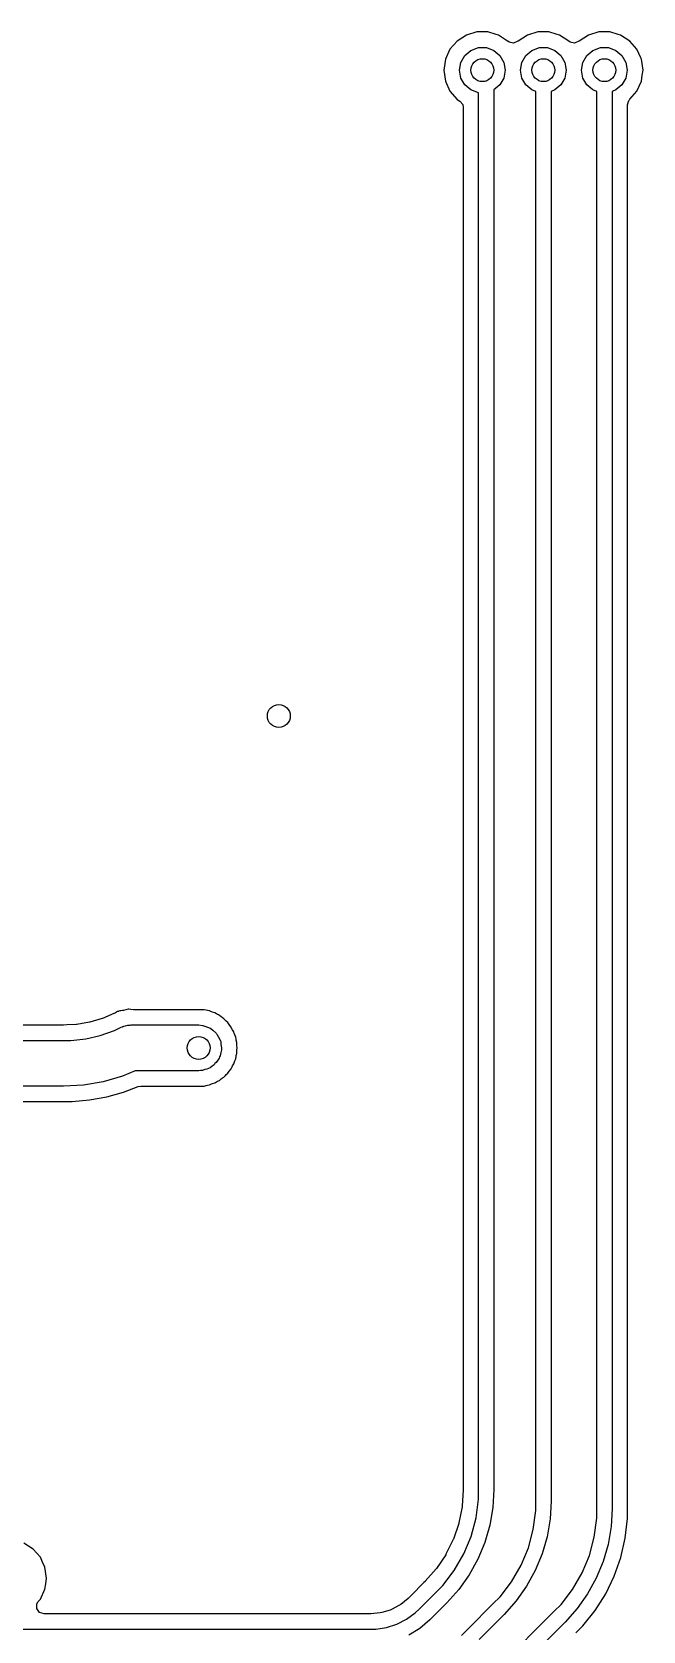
# Model space of a CAD drawing. Extents: x -114 to 114, y -62 to 23.
# Drawn here: x 9.25 to 17.26, y -50.52 to -29.56 of the extents above; entities that cross this region are included whole.
import ezdxf

# ---------------------------------------------------------------- set-up
doc = ezdxf.new("R2010")
doc.units = 0
doc.layers.add('BLACK', color=7, linetype='CONTINUOUS')

msp = doc.modelspace()

# ---------------------------------------------------------------- linework, layer by layer
at = {"layer": 'BLACK', "linetype": 'CONTINUOUS'}
for p, q in [((14.8214, -29.6799), (14.7272, -29.7887)), ((14.9425, -29.6021), (14.8214, -29.6799)), ((15.0806, -29.5615), (14.9425, -29.6021)), ((14.9425, -29.6021), (14.9425, -29.6021)), ((15.2245, -29.5615), (15.0806, -29.5615)), ((15.0806, -29.5615), (15.0806, -29.5615)), ((15.3316, -29.593), (15.2245, -29.5615)), ((15.2245, -29.5615), (15.2245, -29.5615)), ((15.3626, -29.6021), (15.3316, -29.593)), ((15.4837, -29.6799), (15.3626, -29.6021)), ((15.3626, -29.6021), (15.3626, -29.6021)), ((15.3626, -29.6021), (15.3626, -29.6021)), ((15.4875, -29.6832), (15.4837, -29.6799)), ((15.5012, -29.6931), (15.4875, -29.6832)), ((15.5608, -29.707), (15.5012, -29.6931)), ((15.6171, -29.6832), (15.5608, -29.707)), ((15.6209, -29.6799), (15.6171, -29.6832)), ((15.742, -29.6021), (15.6209, -29.6799)), ((15.8801, -29.5615), (15.742, -29.6021)), ((15.742, -29.6021), (15.742, -29.6021)), ((16.024, -29.5615), (15.8801, -29.5615)), ((15.8801, -29.5615), (15.8801, -29.5615)), ((16.1311, -29.593), (16.024, -29.5615)), ((16.024, -29.5615), (16.024, -29.5615)), ((16.1621, -29.6021), (16.1311, -29.593)), ((16.2832, -29.6799), (16.1621, -29.6021)), ((16.1621, -29.6021), (16.1621, -29.6021)), ((16.1621, -29.6021), (16.1621, -29.6021)), ((16.287, -29.6832), (16.2832, -29.6799)), ((16.3007, -29.6931), (16.287, -29.6832)), ((16.3603, -29.707), (16.3007, -29.6931)), ((16.4166, -29.6832), (16.3603, -29.707)), ((16.4204, -29.6799), (16.4166, -29.6832)), ((16.5415, -29.6021), (16.4204, -29.6799)), ((16.6796, -29.5615), (16.5415, -29.6021)), ((16.5415, -29.6021), (16.5415, -29.6021)), ((16.8235, -29.5615), (16.6796, -29.5615)), ((16.6796, -29.5615), (16.6796, -29.5615)), ((16.9306, -29.593), (16.8235, -29.5615)), ((16.8235, -29.5615), (16.8235, -29.5615)), ((16.9616, -29.6021), (16.9306, -29.593)), ((17.0827, -29.6799), (16.9616, -29.6021)), ((16.9616, -29.6021), (16.9616, -29.6021)), ((16.9616, -29.6021), (16.9616, -29.6021)), ((17.1769, -29.7887), (17.0827, -29.6799)), ((17.0827, -29.6799), (17.0827, -29.6799)), ((17.0827, -29.6799), (17.0827, -29.6799)), ((14.6674, -29.9196), (14.6469, -30.062)), ((14.7272, -29.7887), (14.6674, -29.9196)), ((14.8525, -30.062), (14.8706, -29.9594)), ((14.8706, -29.9594), (14.9227, -29.8692)), ((14.9227, -29.8692), (15.0025, -29.8022)), ((15.0025, -29.8022), (15.1005, -29.7666)), ((15.1005, -29.7666), (15.2046, -29.7666)), ((15.2046, -29.7666), (15.3025, -29.8022)), ((15.3025, -29.8022), (15.3824, -29.8692)), ((15.3824, -29.8692), (15.4345, -29.9594)), ((15.4345, -29.9594), (15.4525, -30.062)), ((15.6521, -30.062), (15.6701, -29.9594)), ((15.6701, -29.9594), (15.7222, -29.8692)), ((15.7222, -29.8692), (15.8021, -29.8022)), ((15.8021, -29.8022), (15.9, -29.7666)), ((15.9, -29.7666), (16.0041, -29.7666)), ((16.0041, -29.7666), (16.1021, -29.8022)), ((16.1021, -29.8022), (16.1819, -29.8692)), ((16.1819, -29.8692), (16.234, -29.9594)), ((16.234, -29.9594), (16.2521, -30.062)), ((16.4516, -30.062), (16.4696, -29.9594)), ((16.4696, -29.9594), (16.5217, -29.8692)), ((16.5217, -29.8692), (16.6016, -29.8022)), ((16.6016, -29.8022), (16.6995, -29.7666)), ((16.6995, -29.7666), (16.8036, -29.7666)), ((16.8036, -29.7666), (16.9016, -29.8022)), ((16.9016, -29.8022), (16.9814, -29.8692)), ((16.9814, -29.8692), (17.0335, -29.9594)), ((17.0335, -29.9594), (17.0516, -30.062)), ((17.228, -29.9005), (17.1769, -29.7887)), ((17.2367, -29.9196), (17.228, -29.9005)), ((17.2572, -30.062), (17.2367, -29.9196)), ((14.6469, -30.062), (14.6469, -30.062)), ((14.6469, -30.062), (14.6674, -30.2045)), ((14.8706, -30.1646), (14.8525, -30.062)), ((14.9227, -30.2549), (14.8706, -30.1646)), ((15.4345, -30.1646), (15.3824, -30.2549)), ((15.4525, -30.062), (15.4345, -30.1646)), ((15.6701, -30.1646), (15.6521, -30.062)), ((15.7222, -30.2549), (15.6701, -30.1646)), ((16.234, -30.1646), (16.1819, -30.2549)), ((16.2521, -30.062), (16.234, -30.1646)), ((16.4696, -30.1646), (16.4516, -30.062)), ((16.5217, -30.2549), (16.4696, -30.1646)), ((17.0335, -30.1646), (16.9814, -30.2549)), ((17.0516, -30.062), (17.0335, -30.1646)), ((17.2367, -30.2045), (17.2478, -30.1273)), ((17.2478, -30.1273), (17.2572, -30.062)), ((17.2572, -30.062), (17.2572, -30.062)), ((14.6674, -30.2045), (14.7272, -30.3354)), ((14.7272, -30.3354), (14.7272, -30.3354)), ((14.7272, -30.3354), (14.8214, -30.4442)), ((15.0025, -30.3218), (14.9227, -30.2549)), ((15.1005, -30.3575), (15.0025, -30.3218)), ((15.1016, -30.3575), (15.1005, -30.3575)), ((15.1016, -48.6635), (15.1016, -30.3575)), ((15.3025, -30.3218), (15.3016, -30.3222)), ((15.3016, -30.3222), (15.3016, -48.6635)), ((15.3824, -30.2549), (15.3025, -30.3218)), ((15.8021, -30.3218), (15.7222, -30.2549)), ((15.8521, -30.34), (15.8021, -30.3218)), ((15.8521, -48.813), (15.8521, -30.34)), ((16.1021, -30.3218), (16.0521, -30.34)), ((16.0521, -30.34), (16.0521, -48.813)), ((16.1819, -30.2549), (16.1021, -30.3218)), ((16.6016, -30.3218), (16.5217, -30.2549)), ((16.6516, -30.34), (16.6016, -30.3218)), ((16.6516, -48.9135), (16.6516, -30.34)), ((16.9016, -30.3218), (16.8516, -30.34)), ((16.8516, -30.34), (16.8516, -48.9135)), ((16.9814, -30.2549), (16.9016, -30.3218)), ((17.0846, -30.4419), (17.1769, -30.3354)), ((17.1769, -30.3354), (17.2367, -30.2045)), ((14.8214, -30.4442), (14.8556, -30.4661)), ((14.8556, -30.4661), (14.8943, -30.5135)), ((14.8943, -30.5135), (14.9011, -30.5494)), ((14.9011, -30.5494), (14.9011, -48.6126)), ((17.0521, -30.5159), (17.071, -30.4577)), ((17.0521, -32.8064), (17.0521, -30.5159)), ((17.071, -30.4577), (17.0783, -30.4497)), ((17.078, -30.4495), (17.0846, -30.4419)), ((17.0783, -30.4497), (17.078, -30.4495)), ((17.0521, -40.904), (17.0521, -32.8064)), ((17.0521, -48.8623), (17.0521, -40.904)), ((10.0024, -42.5377), (9.83723, -42.5661)), ((10.0078, -42.5364), (10.0024, -42.5377)), ((10.1687, -42.4898), (10.0078, -42.5364)), ((10.1739, -42.4879), (10.1687, -42.4898)), ((10.3233, -42.4259), (10.1739, -42.4879)), ((10.328, -42.4236), (10.3233, -42.4259)), ((10.3457, -42.4139), (10.328, -42.4236)), ((10.3721, -42.3995), (10.3457, -42.4139)), ((10.3731, -42.3993), (10.3721, -42.3995)), ((10.3721, -42.3995), (10.3721, -42.3995)), ((10.3842, -42.3955), (10.3731, -42.3993)), ((10.3844, -42.396), (10.3842, -42.3955)), ((10.3909, -42.3938), (10.3844, -42.396)), ((10.4006, -42.3907), (10.3909, -42.3938)), ((10.4007, -42.3913), (10.4006, -42.3907)), ((10.4075, -42.3893), (10.4007, -42.3913)), ((10.4367, -42.3851), (10.4075, -42.3893)), ((10.4389, -42.3847), (10.4367, -42.3851)), ((10.4482, -42.383), (10.4389, -42.3847)), ((10.4495, -42.3827), (10.4482, -42.383)), ((10.5128, -42.3689), (10.4495, -42.3827)), ((10.5156, -42.3691), (10.5128, -42.3689)), ((10.5182, -42.3692), (10.5156, -42.3691)), ((10.548, -42.3714), (10.5182, -42.3692)), ((10.5812, -42.3738), (10.548, -42.3714)), ((10.5849, -42.374), (10.5812, -42.3738)), ((11.507, -42.374), (10.5849, -42.374)), ((11.5349, -42.3822), (11.507, -42.374)), ((11.507, -42.374), (11.507, -42.374)), ((11.507, -42.374), (11.507, -42.374)), ((11.507, -42.374), (11.507, -42.374)), ((11.5487, -42.3852), (11.5349, -42.3822)), ((11.5775, -42.3893), (11.5487, -42.3852)), ((11.6039, -42.4014), (11.5775, -42.3893)), ((11.5775, -42.3893), (11.5775, -42.3893)), ((11.6171, -42.4063), (11.6039, -42.4014)), ((11.6451, -42.4145), (11.6171, -42.4063)), ((11.6695, -42.4302), (11.6451, -42.4145)), ((11.6451, -42.4145), (11.6451, -42.4145)), ((11.6819, -42.437), (11.6695, -42.4302)), ((11.6928, -42.442), (11.6819, -42.437)), ((11.7084, -42.4491), (11.6928, -42.442)), ((11.7304, -42.4681), (11.7084, -42.4491)), ((11.7417, -42.4766), (11.7304, -42.4681)), ((11.7661, -42.4923), (11.7417, -42.4766)), ((11.7852, -42.5143), (11.7661, -42.4923)), ((11.7952, -42.5243), (11.7852, -42.5143)), ((11.8171, -42.5433), (11.7952, -42.5243)), ((9.66019, -42.5767), (3.56359, -42.5767)), ((9.66308, -42.5766), (9.66019, -42.5767)), ((9.70574, -42.5741), (9.66308, -42.5766)), ((9.83174, -42.5667), (9.70574, -42.5741)), ((9.83723, -42.5661), (9.83174, -42.5667)), ((9.95469, -42.7546), (10.1455, -42.7107)), ((10.1455, -42.7107), (10.3302, -42.6457)), ((10.3302, -42.6457), (10.4184, -42.6031)), ((10.4184, -42.6031), (10.4371, -42.5975)), ((10.4371, -42.5975), (10.4416, -42.5947)), ((10.4416, -42.5947), (10.4436, -42.5943)), ((10.4436, -42.5943), (10.4535, -42.5888)), ((10.4535, -42.5888), (10.4764, -42.5856)), ((10.4764, -42.5856), (10.5083, -42.576)), ((10.5083, -42.576), (10.5381, -42.5767)), ((10.5381, -42.5767), (10.55, -42.5745)), ((10.55, -42.5745), (10.5566, -42.5745)), ((10.5566, -42.5745), (10.5627, -42.5736)), ((10.5627, -42.5736), (10.5663, -42.5745)), ((10.5663, -42.5745), (11.435, -42.5745)), ((11.435, -42.5745), (11.4842, -42.579)), ((11.4842, -42.579), (11.4871, -42.579)), ((11.4871, -42.579), (11.4881, -42.5794)), ((11.4881, -42.5794), (11.4901, -42.5796)), ((11.4901, -42.5796), (11.5137, -42.5887)), ((11.5137, -42.5887), (11.585, -42.6146)), ((11.585, -42.6146), (11.5887, -42.6178)), ((11.5887, -42.6178), (11.5929, -42.6194)), ((11.5929, -42.6194), (11.6193, -42.6434)), ((11.6193, -42.6434), (11.6648, -42.6816)), ((11.6648, -42.6816), (11.6688, -42.6886)), ((11.6688, -42.6886), (11.6744, -42.6937)), ((11.6744, -42.6937), (11.6909, -42.7269)), ((11.6909, -42.7269), (11.7169, -42.7719)), ((11.8329, -42.5678), (11.8171, -42.5433)), ((11.8171, -42.5433), (11.8171, -42.5433)), ((11.8171, -42.5433), (11.8171, -42.5433)), ((11.8413, -42.5791), (11.8329, -42.5678)), ((11.8604, -42.6011), (11.8413, -42.5791)), ((11.8664, -42.6143), (11.8604, -42.6011)), ((11.8604, -42.6011), (11.8604, -42.6011)), ((11.8604, -42.6011), (11.8604, -42.6011)), ((11.8725, -42.6275), (11.8664, -42.6143)), ((11.8792, -42.6399), (11.8725, -42.6275)), ((11.895, -42.6644), (11.8792, -42.6399)), ((11.9016, -42.6872), (11.895, -42.6644)), ((11.9031, -42.6923), (11.9016, -42.6872)), ((11.9081, -42.7055), (11.9031, -42.6923)), ((11.9202, -42.732), (11.9081, -42.7055)), ((11.9243, -42.7608), (11.9202, -42.732)), ((2.83351, -42.7772), (9.66226, -42.7772)), ((9.66226, -42.7772), (9.76016, -42.777)), ((9.66226, -42.7772), (9.66226, -42.7772)), ((9.76016, -42.777), (9.95469, -42.7546)), ((11.7169, -42.7719), (11.7189, -42.783)), ((11.7242, -42.9354), (11.7169, -42.9771)), ((11.7189, -42.783), (11.7235, -42.7924)), ((11.7235, -42.7924), (11.7269, -42.8285)), ((11.7337, -42.9021), (11.7242, -42.9354)), ((11.7269, -42.8285), (11.735, -42.8745)), ((11.735, -42.8745), (11.7325, -42.8888)), ((11.7325, -42.8888), (11.7337, -42.9021)), ((11.9273, -42.7746), (11.9243, -42.7608)), ((11.9355, -42.8025), (11.9273, -42.7746)), ((11.9273, -42.9743), (11.9355, -42.9464)), ((11.9355, -42.8316), (11.9355, -42.8025)), ((11.9365, -42.8457), (11.9355, -42.8316)), ((11.9355, -42.9173), (11.9365, -42.9032)), ((11.9355, -42.9464), (11.9355, -42.9173)), ((11.9406, -42.8745), (11.9365, -42.8457)), ((11.9365, -42.9032), (11.9406, -42.8745)), ((11.5164, -43.1593), (11.4871, -43.1699)), ((11.5434, -43.1542), (11.5164, -43.1593)), ((11.5621, -43.1426), (11.5434, -43.1542)), ((11.585, -43.1343), (11.5621, -43.1426)), ((11.6116, -43.112), (11.585, -43.1343)), ((11.6371, -43.0962), (11.6116, -43.112)), ((11.6487, -43.0808), (11.6371, -43.0962)), ((11.6648, -43.0673), (11.6487, -43.0808)), ((11.684, -43.0341), (11.6648, -43.0673)), ((11.7035, -43.0082), (11.684, -43.0341)), ((11.708, -42.9924), (11.7035, -43.0082)), ((11.7169, -42.9771), (11.708, -42.9924)), ((11.8413, -43.1698), (11.8604, -43.1478)), ((11.8604, -43.1478), (11.8725, -43.1214)), ((11.8725, -43.1214), (11.8792, -43.109)), ((11.8792, -43.109), (11.895, -43.0845)), ((11.895, -43.0845), (11.9031, -43.0566)), ((11.9031, -43.0566), (11.9081, -43.0434)), ((11.9081, -43.0434), (11.9202, -43.0169)), ((11.9202, -43.0169), (11.9243, -42.9881)), ((11.9243, -42.9881), (11.9273, -42.9743)), ((9.92601, -43.3618), (9.66395, -43.3772)), ((10.1847, -43.3173), (9.92601, -43.3618)), ((10.4368, -43.2442), (10.1847, -43.3173)), ((10.6047, -43.1745), (10.4368, -43.2442)), ((11.435, -43.1745), (10.6047, -43.1745)), ((10.6433, -43.3813), (10.6782, -43.375)), ((10.6782, -43.375), (11.507, -43.375)), ((11.4594, -43.1699), (11.435, -43.1745)), ((11.4871, -43.1699), (11.4594, -43.1699)), ((11.507, -43.375), (11.5349, -43.3668)), ((11.507, -43.375), (11.507, -43.375)), ((11.5349, -43.3668), (11.5487, -43.3638)), ((11.5487, -43.3638), (11.5775, -43.3596)), ((11.5775, -43.3596), (11.6039, -43.3475)), ((11.6039, -43.3475), (11.6171, -43.3426)), ((11.6171, -43.3426), (11.6451, -43.3344)), ((11.6451, -43.3344), (11.6695, -43.3187)), ((11.6695, -43.3187), (11.6819, -43.3119)), ((11.6819, -43.3119), (11.7084, -43.2998)), ((11.7084, -43.2998), (11.7304, -43.2808)), ((11.7304, -43.2808), (11.7417, -43.2723)), ((11.7417, -43.2723), (11.7482, -43.2681)), ((11.7482, -43.2681), (11.7661, -43.2566)), ((11.7661, -43.2566), (11.7852, -43.2346)), ((11.7852, -43.2346), (11.7952, -43.2246)), ((11.7952, -43.2246), (11.8171, -43.2056)), ((11.8171, -43.2056), (11.8329, -43.1811)), ((11.8329, -43.1811), (11.8413, -43.1698)), ((9.6631, -43.3772), (1.5321, -43.3772)), ((1.54689, -43.5777), (9.59401, -43.5777)), ((9.59401, -43.5777), (9.59695, -43.5779)), ((9.59695, -43.5779), (9.59861, -43.5779)), ((9.59861, -43.5779), (9.59862, -43.5779)), ((9.59862, -43.5779), (9.64006, -43.5778)), ((9.64006, -43.5778), (9.66394, -43.5777)), ((9.66349, -43.3772), (9.6631, -43.3772)), ((9.66395, -43.3772), (9.66349, -43.3772)), ((9.66394, -43.5777), (9.69918, -43.5777)), ((9.66395, -43.3772), (9.66395, -43.3772)), ((9.69918, -43.5777), (9.70202, -43.5776)), ((9.70202, -43.5776), (9.7239, -43.5776)), ((9.7239, -43.5776), (9.77861, -43.5774)), ((9.77861, -43.5774), (9.77862, -43.5774)), ((9.77862, -43.5774), (10.0058, -43.5564)), ((9.77862, -43.5774), (9.77862, -43.5774)), ((10.0058, -43.5564), (10.2303, -43.5152)), ((10.0058, -43.5564), (10.0058, -43.5564)), ((10.0058, -43.5564), (10.0058, -43.5564)), ((10.2303, -43.5152), (10.4501, -43.4541)), ((10.4501, -43.4541), (10.6433, -43.3813)), ((14.9011, -48.6126), (14.9011, -48.6126)), ((14.9011, -48.6126), (14.9011, -48.6619)), ((14.9009, -48.6651), (14.8867, -48.8821)), ((14.9011, -48.6619), (14.9009, -48.6651)), ((15.0691, -49.035), (15.1016, -48.7881)), ((15.1016, -48.7881), (15.1016, -48.6635)), ((15.1016, -48.6635), (15.1016, -48.6635)), ((15.3016, -48.6635), (15.2884, -48.8986)), ((15.852, -48.9375), (15.8521, -48.813)), ((16.0521, -48.813), (16.0388, -49.0481)), ((16.0521, -48.813), (16.0521, -48.813)), ((16.0521, -48.813), (16.0521, -48.813)), ((14.8859, -48.8885), (14.8438, -49.1002)), ((14.8867, -48.8821), (14.8859, -48.8885)), ((15.2884, -48.8986), (15.2489, -49.1308)), ((15.8195, -49.1845), (15.852, -48.9375)), ((16.6516, -49.038), (16.6516, -48.9135)), ((16.6516, -48.9135), (16.6516, -48.9135)), ((16.8516, -48.9135), (16.8383, -49.1486)), ((16.8516, -48.9135), (16.8516, -48.9135)), ((16.8516, -48.9135), (16.8516, -48.9135)), ((17.0521, -48.8659), (17.0521, -48.8623)), ((17.0521, -48.8623), (17.0521, -48.8623)), ((17.0521, -48.9075), (17.0521, -48.8659)), ((17.0521, -48.8659), (17.0521, -48.8659)), ((17.0521, -48.9812), (17.0521, -48.9075)), ((17.0521, -48.9075), (17.0521, -48.9075)), ((17.0521, -49.0427), (17.0521, -48.9812)), ((17.0521, -48.9812), (17.0521, -48.9812)), ((14.8421, -49.1065), (14.7727, -49.3108)), ((14.8438, -49.1002), (14.8421, -49.1065)), ((15.0046, -49.2756), (15.0691, -49.035)), ((15.2489, -49.1308), (15.1837, -49.3571)), ((15.7551, -49.4251), (15.8195, -49.1845)), ((16.0388, -49.0481), (15.9994, -49.2803)), ((16.619, -49.285), (16.6516, -49.038)), ((16.8383, -49.1486), (16.7989, -49.3808)), ((17.0231, -49.2995), (17.0521, -49.0427)), ((9.26638, -49.4414), (9.14531, -49.3636)), ((9.36063, -49.5501), (9.26638, -49.4414)), ((9.26638, -49.4414), (9.26638, -49.4414)), ((9.26638, -49.4414), (9.26638, -49.4414)), ((14.7703, -49.3168), (14.6748, -49.5104)), ((14.7727, -49.3108), (14.7703, -49.3168)), ((14.9093, -49.5057), (15.0046, -49.2756)), ((15.1837, -49.3571), (15.0936, -49.5747)), ((15.6597, -49.6552), (15.7551, -49.4251)), ((15.9994, -49.2803), (15.9342, -49.5066)), ((16.5546, -49.5256), (16.619, -49.285)), ((16.7989, -49.3808), (16.7337, -49.6071)), ((16.9656, -49.5514), (17.0231, -49.2995)), ((9.38888, -49.612), (9.36063, -49.5501)), ((9.42042, -49.681), (9.38888, -49.612)), ((14.6716, -49.516), (14.5517, -49.6954)), ((14.6748, -49.5104), (14.6716, -49.516)), ((14.7848, -49.7214), (14.9093, -49.5057)), ((15.0936, -49.5747), (14.9797, -49.7808)), ((15.5352, -49.8709), (15.6597, -49.6552)), ((15.9342, -49.5066), (15.8441, -49.7242)), ((16.4593, -49.7557), (16.5546, -49.5256)), ((16.7337, -49.6071), (16.6436, -49.8247)), ((16.8803, -49.7953), (16.9656, -49.5514)), ((9.4409, -49.8235), (9.42042, -49.681)), ((9.43029, -49.8973), (9.4409, -49.8235)), ((9.4409, -49.8235), (9.4409, -49.8235)), ((14.4024, -49.8661), (14.3861, -49.8824)), ((14.4047, -49.8637), (14.4024, -49.8661)), ((14.5477, -49.7006), (14.4047, -49.8637)), ((14.5517, -49.6954), (14.5477, -49.7006)), ((14.6331, -49.919), (14.7848, -49.7214)), ((14.9797, -49.7808), (14.8434, -49.9729)), ((15.3836, -50.0685), (15.5352, -49.8709)), ((15.8441, -49.7242), (15.7302, -49.9303)), ((16.3347, -49.9714), (16.4593, -49.7557)), ((16.6436, -49.8247), (16.5297, -50.0308)), ((16.7682, -50.0281), (16.8803, -49.7953)), ((9.36063, -50.0969), (9.42042, -49.966)), ((9.42042, -49.966), (9.43029, -49.8973)), ((14.2181, -50.0504), (14.1837, -50.0849)), ((14.3861, -49.8824), (14.2181, -50.0504)), ((14.2181, -50.0504), (14.2181, -50.0504)), ((14.2181, -50.0504), (14.2181, -50.0504)), ((14.3237, -50.2283), (14.5451, -50.007)), ((14.5451, -50.007), (14.6331, -49.919)), ((14.5451, -50.007), (14.5451, -50.007)), ((14.8434, -49.9729), (14.6865, -50.1485)), ((15.2955, -50.1565), (15.3836, -50.0685)), ((15.7302, -49.9303), (15.5939, -50.1223)), ((16.1831, -50.169), (16.3347, -49.9714)), ((16.5297, -50.0308), (16.3934, -50.2228)), ((16.6307, -50.2468), (16.7682, -50.0281)), ((9.31467, -50.1619), (9.334, -50.1276)), ((9.31467, -50.223), (9.31467, -50.1619)), ((9.35063, -50.2725), (9.31467, -50.223)), ((9.334, -50.1276), (9.34484, -50.1151)), ((9.34484, -50.1151), (9.36063, -50.0969)), ((9.40882, -50.2914), (9.35063, -50.2725)), ((13.8141, -50.279), (13.6899, -50.2912)), ((13.8331, -50.2752), (13.8141, -50.279)), ((13.9457, -50.241), (13.8331, -50.2752)), ((13.9636, -50.2336), (13.9457, -50.241)), ((14.0674, -50.1782), (13.9636, -50.2336)), ((14.0835, -50.1674), (14.0674, -50.1782)), ((14.1801, -50.0881), (14.0835, -50.1674)), ((14.159, -50.3617), (14.2737, -50.2784)), ((14.1837, -50.0849), (14.1801, -50.0881)), ((14.2737, -50.2784), (14.3237, -50.2283)), ((14.3237, -50.2283), (14.3237, -50.2283)), ((14.6865, -50.1484), (14.4652, -50.3698)), ((14.6865, -50.1485), (14.6865, -50.1484)), ((14.6865, -50.1484), (14.6865, -50.1484)), ((14.9666, -50.4854), (15.2956, -50.1565)), ((15.2956, -50.1565), (15.2955, -50.1565)), ((15.3166, -51.0354), (16.0951, -50.257)), ((15.5939, -50.1223), (15.437, -50.2979)), ((16.0951, -50.257), (16.1831, -50.169)), ((16.0951, -50.257), (16.0951, -50.257)), ((16.3934, -50.2228), (16.2365, -50.3984)), ((16.4696, -50.4489), (16.6307, -50.2468)), ((-4.17002, -50.4919), (13.6873, -50.4919)), ((13.685, -50.2914), (9.40882, -50.2914)), ((13.6899, -50.2912), (13.685, -50.2914)), ((13.6873, -50.4919), (13.6874, -50.492)), ((13.6874, -50.492), (13.7582, -50.492)), ((13.7582, -50.492), (13.8981, -50.4698)), ((13.8981, -50.4698), (14.0328, -50.426)), ((14.0328, -50.426), (14.159, -50.3617)), ((14.3339, -50.4819), (14.1867, -50.5721)), ((14.4652, -50.3698), (14.3339, -50.4819)), ((14.4652, -50.3698), (14.4652, -50.3698)), ((14.8786, -50.5735), (14.9666, -50.4854)), ((15.437, -50.2979), (15.1081, -50.6269)), ((15.437, -50.2979), (15.437, -50.2979)), ((16.2365, -50.3984), (15.4581, -51.1769)), ((16.2365, -50.3984), (16.2365, -50.3984)), ((16.2365, -50.3984), (16.2365, -50.3984)), ((16.2365, -50.3984), (16.2365, -50.3984)), ((16.3783, -50.5402), (16.4696, -50.4489))]:
    msp.add_line(p, q, dxfattribs=at)
at = {"layer": 'BLACK'}
for centre in [(15.1525, -30.062), (15.9521, -30.062), (16.7516, -30.062), (12.485, -38.5245), (11.435, -42.8745)]:
    msp.add_circle(centre, 0.15, dxfattribs=at)

doc.saveas('drawing.dxf')
